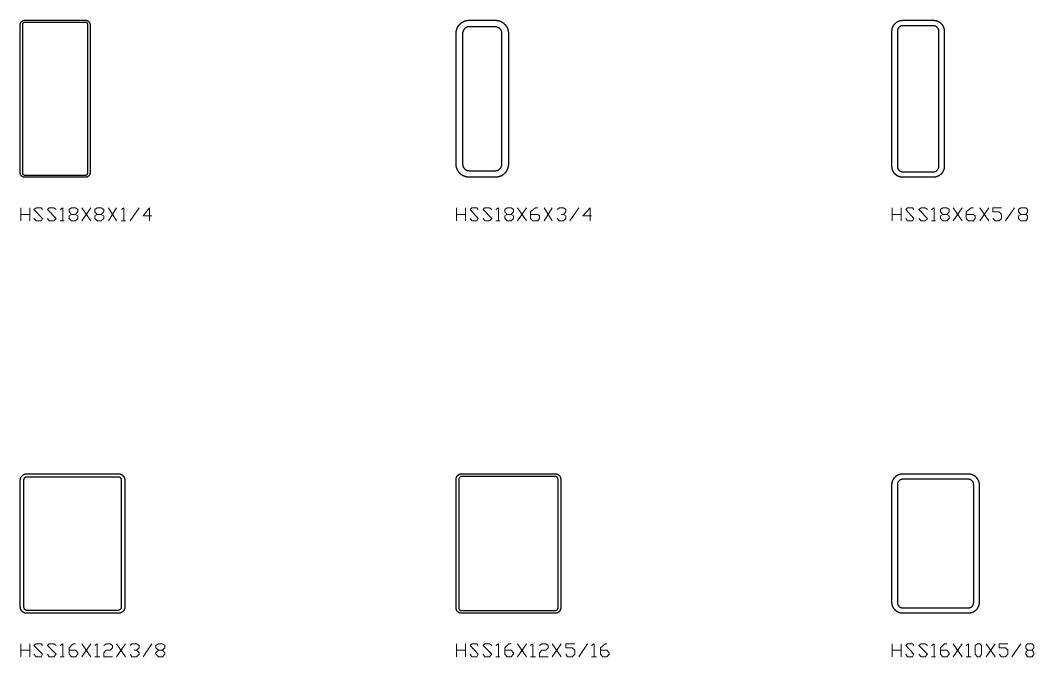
# Model space of a CAD drawing. Header units: inches. Extents: x 0 to 975, y -1305 to 34.
# Drawn here: x 350 to 466.3, y -355 to -282 of the extents above; entities that cross this region are included whole.
import ezdxf

# ---------------------------------------------------------------- set-up
doc = ezdxf.new("R2010")
doc.units = ezdxf.units.IN
doc.header["$MEASUREMENT"] = 0
doc.layers.add('AISC_STEEL', color=7, linetype='Continuous')

msp = doc.modelspace()

# ---------------------------------------------------------------- linework, layer by layer
at = {"color": 3, "lineweight": 0}
for p, q in [((350.07, -305), (350.07, -303.52)), ((350.07, -304.26), (351.08, -304.26)), ((351.08, -303.52), (351.08, -305)), ((357.08, -303.52), (358.09, -305)), ((357.08, -305), (358.09, -303.52)), ((360.12, -303.52), (361.04, -305)), ((360.12, -305), (361.04, -303.52)), ((362.61, -305), (363.63, -303.52)), ((400.05, -305), (400.05, -303.52)), ((400.05, -304.26), (401.07, -304.26)), ((401.07, -303.52), (401.07, -305)), ((407.06, -303.52), (408.07, -305)), ((407.06, -305), (408.07, -303.52)), ((410.1, -303.52), (411.03, -305)), ((410.1, -305), (411.03, -303.52)), ((413.05, -305), (414.07, -303.52)), ((450.03, -305), (450.03, -303.52)), ((450.03, -304.26), (451.05, -304.26)), ((451.05, -303.52), (451.05, -305)), ((457.04, -303.52), (458.06, -305)), ((457.04, -305), (458.06, -303.52)), ((460.09, -303.52), (461.1, -305)), ((460.09, -305), (461.1, -303.52)), ((463.04, -305), (464.05, -303.52)), ((354.59, -305), (355.05, -305)), ((361.6, -305), (362.06, -305)), ((404.57, -305), (405.03, -305)), ((454.55, -305), (455.01, -305)), ((350.07, -354.98), (350.07, -353.5)), ((350.07, -354.24), (351.08, -354.24)), ((351.08, -353.5), (351.08, -354.98)), ((357.08, -353.5), (358.09, -354.98)), ((357.08, -354.98), (358.09, -353.5)), ((361.04, -353.5), (362.06, -354.98)), ((361.04, -354.98), (362.06, -353.5)), ((364.09, -354.98), (365.1, -353.5)), ((400.05, -354.98), (400.05, -353.5)), ((400.05, -354.24), (401.07, -354.24)), ((401.07, -353.5), (401.07, -354.98)), ((407.06, -353.5), (408.07, -354.98)), ((407.06, -354.98), (408.07, -353.5)), ((411.03, -353.5), (412.04, -354.98)), ((411.03, -354.98), (412.04, -353.5)), ((414.07, -354.98), (415.08, -353.5)), ((450.03, -354.98), (450.03, -353.5)), ((450.03, -354.24), (451.05, -354.24)), ((451.05, -353.5), (451.05, -354.98)), ((457.04, -353.5), (458.06, -354.98)), ((457.04, -354.98), (458.06, -353.5)), ((460.82, -353.5), (461.84, -354.98)), ((460.82, -354.98), (461.84, -353.5)), ((463.77, -354.98), (464.79, -353.5)), ((354.59, -354.98), (355.05, -354.98)), ((358.55, -354.98), (359.11, -354.98)), ((404.57, -354.98), (405.03, -354.98)), ((408.54, -354.98), (409.09, -354.98)), ((415.54, -354.98), (416.1, -354.98)), ((454.55, -354.98), (455.01, -354.98)), ((458.52, -354.98), (459.07, -354.98)), ((459.81, -354.98), (459.81, -354.98))]:
    msp.add_line(p, q, dxfattribs=at)
for points in [[(351.55, -304.72), (351.82, -305), (352.38, -305), (352.56, -304.72), (351.55, -303.7), (351.82, -303.52), (352.38, -303.52), (352.56, -303.7)], [(353.11, -304.72), (353.3, -305), (353.85, -305), (354.13, -304.72), (353.11, -303.7), (353.3, -303.52), (353.85, -303.52), (354.13, -303.7)], [(354.59, -303.7), (354.87, -303.52), (354.87, -305)], [(356.34, -304.26), (356.62, -304.44), (356.62, -304.72), (356.34, -305), (355.88, -305), (355.6, -304.72), (355.6, -304.44), (355.88, -304.26), (356.34, -304.26), (356.62, -303.98), (356.62, -303.7), (356.34, -303.52), (355.88, -303.52), (355.6, -303.7), (355.6, -303.98), (355.88, -304.26)], [(359.29, -304.26), (359.57, -304.44), (359.57, -304.72), (359.29, -305), (358.83, -305), (358.55, -304.72), (358.55, -304.44), (358.83, -304.26), (359.29, -304.26), (359.57, -303.98), (359.57, -303.7), (359.29, -303.52), (358.83, -303.52), (358.55, -303.7), (358.55, -303.98), (358.83, -304.26)], [(361.6, -303.7), (361.87, -303.52), (361.87, -305)], [(365.1, -304.44), (364.09, -304.44), (364.83, -303.52), (364.83, -305)], [(401.62, -304.72), (401.8, -305), (402.36, -305), (402.54, -304.72), (401.62, -303.7), (401.8, -303.52), (402.36, -303.52), (402.54, -303.7)], [(403.1, -304.72), (403.28, -305), (403.83, -305), (404.11, -304.72), (403.1, -303.7), (403.28, -303.52), (403.83, -303.52), (404.11, -303.7)], [(404.57, -303.7), (404.85, -303.52), (404.85, -305)], [(406.32, -304.26), (406.6, -304.44), (406.6, -304.72), (406.32, -305), (405.86, -305), (405.58, -304.72), (405.58, -304.44), (405.86, -304.26), (406.32, -304.26), (406.6, -303.98), (406.6, -303.7), (406.32, -303.52), (405.86, -303.52), (405.58, -303.7), (405.58, -303.98), (405.86, -304.26)], [(408.54, -304.26), (409.37, -304.26), (409.55, -304.44), (409.55, -304.72), (409.37, -305), (408.81, -305), (408.54, -304.72), (408.54, -303.98), (409.09, -303.52), (409.37, -303.52)], [(411.58, -303.7), (411.86, -303.52), (412.32, -303.52), (412.59, -303.7), (412.59, -303.98), (412.32, -304.26), (412.04, -304.26)], [(412.32, -304.26), (412.59, -304.44), (412.59, -304.72), (412.32, -305), (411.86, -305), (411.58, -304.72)], [(415.54, -304.44), (414.53, -304.44), (415.36, -303.52), (415.36, -305)], [(451.6, -304.72), (451.79, -305), (452.34, -305), (452.52, -304.72), (451.6, -303.7), (451.79, -303.52), (452.34, -303.52), (452.52, -303.7)], [(453.08, -304.72), (453.35, -305), (453.81, -305), (454.09, -304.72), (453.08, -303.7), (453.35, -303.52), (453.81, -303.52), (454.09, -303.7)], [(454.55, -303.7), (454.83, -303.52), (454.83, -305)], [(456.3, -304.26), (456.58, -304.44), (456.58, -304.72), (456.3, -305), (455.84, -305), (455.57, -304.72), (455.57, -304.44), (455.84, -304.26), (456.3, -304.26), (456.58, -303.98), (456.58, -303.7), (456.3, -303.52), (455.84, -303.52), (455.57, -303.7), (455.57, -303.98), (455.84, -304.26)], [(458.52, -304.26), (459.35, -304.26), (459.53, -304.44), (459.53, -304.72), (459.35, -305), (458.79, -305), (458.52, -304.72), (458.52, -303.98), (459.07, -303.52), (459.35, -303.52)], [(461.56, -304.72), (461.84, -305), (462.3, -305), (462.57, -304.72), (462.57, -304.26), (462.3, -303.98), (461.56, -303.98), (461.56, -303.52), (462.57, -303.52)], [(465.34, -304.26), (465.53, -304.44), (465.53, -304.72), (465.34, -305), (464.79, -305), (464.51, -304.72), (464.51, -304.44), (464.79, -304.26), (465.34, -304.26), (465.53, -303.98), (465.53, -303.7), (465.34, -303.52), (464.79, -303.52), (464.51, -303.7), (464.51, -303.98), (464.79, -304.26)], [(351.55, -354.7), (351.82, -354.98), (352.38, -354.98), (352.56, -354.7), (351.55, -353.69), (351.82, -353.5), (352.38, -353.5), (352.56, -353.69)], [(353.11, -354.7), (353.3, -354.98), (353.85, -354.98), (354.13, -354.7), (353.11, -353.69), (353.3, -353.5), (353.85, -353.5), (354.13, -353.69)], [(354.59, -353.69), (354.87, -353.5), (354.87, -354.98)], [(355.6, -354.24), (356.34, -354.24), (356.62, -354.52), (356.62, -354.7), (356.34, -354.98), (355.88, -354.98), (355.6, -354.7), (355.6, -353.96), (356.06, -353.5), (356.34, -353.5)], [(358.55, -353.69), (358.83, -353.5), (358.83, -354.98)], [(359.57, -353.69), (359.85, -353.5), (360.31, -353.5), (360.58, -353.69), (360.58, -353.96), (360.31, -354.24), (359.85, -354.24), (359.57, -354.52), (359.57, -354.98), (360.58, -354.98)], [(362.61, -353.69), (362.8, -353.5), (363.35, -353.5), (363.63, -353.69), (363.63, -353.96), (363.35, -354.24), (363.07, -354.24)], [(363.35, -354.24), (363.63, -354.52), (363.63, -354.7), (363.35, -354.98), (362.8, -354.98), (362.61, -354.7)], [(366.3, -354.24), (366.58, -354.52), (366.58, -354.7), (366.3, -354.98), (365.84, -354.98), (365.56, -354.7), (365.56, -354.52), (365.84, -354.24), (366.3, -354.24), (366.58, -353.96), (366.58, -353.69), (366.3, -353.5), (365.84, -353.5), (365.56, -353.69), (365.56, -353.96), (365.84, -354.24)], [(401.62, -354.7), (401.8, -354.98), (402.36, -354.98), (402.54, -354.7), (401.62, -353.69), (401.8, -353.5), (402.36, -353.5), (402.54, -353.69)], [(403.1, -354.7), (403.28, -354.98), (403.83, -354.98), (404.11, -354.7), (403.1, -353.69), (403.28, -353.5), (403.83, -353.5), (404.11, -353.69)], [(404.57, -353.69), (404.85, -353.5), (404.85, -354.98)], [(405.58, -354.24), (406.32, -354.24), (406.6, -354.52), (406.6, -354.7), (406.32, -354.98), (405.86, -354.98), (405.58, -354.7), (405.58, -353.96), (406.05, -353.5), (406.32, -353.5)], [(408.54, -353.69), (408.81, -353.5), (408.81, -354.98)], [(409.55, -353.69), (409.83, -353.5), (410.29, -353.5), (410.56, -353.69), (410.56, -353.96), (410.29, -354.24), (409.83, -354.24), (409.55, -354.52), (409.55, -354.98), (410.56, -354.98)], [(412.59, -354.7), (412.78, -354.98), (413.33, -354.98), (413.61, -354.7), (413.61, -354.24), (413.33, -353.96), (412.59, -353.96), (412.59, -353.5), (413.61, -353.5)], [(415.54, -353.69), (415.82, -353.5), (415.82, -354.98)], [(416.56, -354.24), (417.3, -354.24), (417.57, -354.52), (417.57, -354.7), (417.3, -354.98), (416.84, -354.98), (416.56, -354.7), (416.56, -353.96), (417.11, -353.5), (417.3, -353.5)], [(451.6, -354.7), (451.79, -354.98), (452.34, -354.98), (452.52, -354.7), (451.6, -353.69), (451.79, -353.5), (452.34, -353.5), (452.52, -353.69)], [(453.08, -354.7), (453.35, -354.98), (453.81, -354.98), (454.09, -354.7), (453.08, -353.69), (453.35, -353.5), (453.81, -353.5), (454.09, -353.69)], [(454.55, -353.69), (454.83, -353.5), (454.83, -354.98)], [(455.57, -354.24), (456.3, -354.24), (456.58, -354.52), (456.58, -354.7), (456.3, -354.98), (455.84, -354.98), (455.57, -354.7), (455.57, -353.96), (456.03, -353.5), (456.3, -353.5)], [(458.52, -353.69), (458.79, -353.5), (458.79, -354.98)], [(462.3, -354.7), (462.57, -354.98), (463.04, -354.98), (463.31, -354.7), (463.31, -354.24), (463.04, -353.96), (462.3, -353.96), (462.3, -353.5), (463.31, -353.5)], [(466.08, -354.24), (466.26, -354.52), (466.26, -354.7), (466.08, -354.98), (465.53, -354.98), (465.34, -354.7), (465.34, -354.52), (465.53, -354.24), (466.08, -354.24), (466.26, -353.96), (466.26, -353.69), (466.08, -353.5), (465.53, -353.5), (465.34, -353.69), (465.34, -353.96), (465.53, -354.24)]]:
    msp.add_lwpolyline(points, dxfattribs=at)
msp.add_lwpolyline([(459.81, -354.98), (459.53, -354.7), (459.53, -353.69), (459.81, -353.5), (460.09, -353.5), (460.27, -353.69), (460.27, -354.7), (460.09, -354.98)], close=True, dxfattribs=at)
at = {"layer": 'AISC_STEEL'}
for points in [[(357.5, -282), (357.53, -282), (357.56, -282), (357.59, -282.01), (357.62, -282.01), (357.64, -282.02), (357.67, -282.03), (357.7, -282.04), (357.72, -282.05), (357.75, -282.07), (357.77, -282.08), (357.8, -282.1), (357.82, -282.12), (357.84, -282.14), (357.86, -282.16), (357.88, -282.18), (357.9, -282.2), (357.92, -282.23), (357.93, -282.25), (357.95, -282.28), (357.96, -282.3), (357.97, -282.33), (357.98, -282.36), (357.99, -282.38), (357.99, -282.41), (358, -282.44), (358, -282.47), (358, -282.5), (358, -299.5), (358, -299.53), (358, -299.56), (357.99, -299.59), (357.99, -299.62), (357.98, -299.64), (357.97, -299.67), (357.96, -299.7), (357.95, -299.72), (357.93, -299.75), (357.92, -299.77), (357.9, -299.8), (357.88, -299.82), (357.86, -299.84), (357.84, -299.86), (357.82, -299.88), (357.8, -299.9), (357.77, -299.92), (357.75, -299.93), (357.72, -299.95), (357.7, -299.96), (357.67, -299.97), (357.64, -299.98), (357.62, -299.99), (357.59, -299.99), (357.56, -300), (357.53, -300), (357.5, -300), (350.5, -300), (350.47, -300), (350.44, -300), (350.41, -299.99), (350.38, -299.99), (350.36, -299.98), (350.33, -299.97), (350.3, -299.96), (350.28, -299.95), (350.25, -299.93), (350.23, -299.92), (350.2, -299.9), (350.18, -299.88), (350.16, -299.86), (350.14, -299.84), (350.12, -299.82), (350.1, -299.8), (350.08, -299.77), (350.07, -299.75), (350.05, -299.72), (350.04, -299.7), (350.03, -299.67), (350.02, -299.64), (350.01, -299.62), (350.01, -299.59), (350, -299.56), (350, -299.53), (350, -299.5), (350, -282.5), (350, -282.47), (350, -282.44), (350.01, -282.41), (350.01, -282.38), (350.02, -282.36), (350.03, -282.33), (350.04, -282.3), (350.05, -282.28), (350.07, -282.25), (350.08, -282.23), (350.1, -282.2), (350.12, -282.18), (350.14, -282.16), (350.16, -282.14), (350.18, -282.12), (350.2, -282.1), (350.23, -282.08), (350.25, -282.07), (350.28, -282.05), (350.3, -282.04), (350.33, -282.03), (350.36, -282.02), (350.38, -282.01), (350.41, -282.01), (350.44, -282), (350.47, -282), (350.5, -282)], [(350.5, -282.25), (350.47, -282.25), (350.44, -282.26), (350.42, -282.26), (350.39, -282.27), (350.37, -282.29), (350.34, -282.3), (350.32, -282.32), (350.3, -282.34), (350.29, -282.37), (350.27, -282.39), (350.26, -282.42), (350.26, -282.44), (350.25, -282.47), (350.25, -282.5), (350.25, -299.5), (350.25, -299.53), (350.26, -299.56), (350.26, -299.58), (350.27, -299.61), (350.29, -299.63), (350.3, -299.66), (350.32, -299.68), (350.34, -299.7), (350.37, -299.71), (350.39, -299.73), (350.42, -299.74), (350.44, -299.74), (350.47, -299.75), (350.5, -299.75), (357.5, -299.75), (357.53, -299.75), (357.56, -299.74), (357.58, -299.74), (357.61, -299.73), (357.63, -299.71), (357.66, -299.7), (357.68, -299.68), (357.7, -299.66), (357.71, -299.63), (357.73, -299.61), (357.74, -299.58), (357.74, -299.56), (357.75, -299.53), (357.75, -299.5), (357.75, -282.5), (357.75, -282.47), (357.74, -282.44), (357.74, -282.42), (357.73, -282.39), (357.71, -282.37), (357.7, -282.34), (357.68, -282.32), (357.66, -282.3), (357.63, -282.29), (357.61, -282.27), (357.58, -282.26), (357.56, -282.26), (357.53, -282.25), (357.5, -282.25)], [(404.5, -282), (404.53, -282), (404.56, -282), (404.59, -282), (404.62, -282), (404.65, -282.01), (404.68, -282.01), (404.71, -282.01), (404.74, -282.02), (404.77, -282.02), (404.8, -282.03), (404.83, -282.04), (404.85, -282.04), (404.88, -282.05), (404.91, -282.06), (404.94, -282.07), (404.97, -282.08), (405, -282.08), (405.03, -282.1), (405.05, -282.11), (405.08, -282.12), (405.11, -282.13), (405.14, -282.14), (405.16, -282.15), (405.19, -282.17), (405.22, -282.18), (405.24, -282.2), (405.27, -282.21), (405.29, -282.23), (405.32, -282.24), (405.34, -282.26), (405.37, -282.28), (405.39, -282.29), (405.42, -282.31), (405.44, -282.33), (405.46, -282.35), (405.48, -282.37), (405.51, -282.39), (405.53, -282.41), (405.55, -282.43), (405.57, -282.45), (405.59, -282.47), (405.61, -282.49), (405.63, -282.52), (405.65, -282.54), (405.67, -282.56), (405.69, -282.58), (405.71, -282.61), (405.72, -282.63), (405.74, -282.66), (405.76, -282.68), (405.77, -282.71), (405.79, -282.73), (405.8, -282.76), (405.82, -282.78), (405.83, -282.81), (405.85, -282.84), (405.86, -282.86), (405.87, -282.89), (405.88, -282.92), (405.89, -282.95), (405.9, -282.97), (405.92, -283), (405.92, -283.03), (405.93, -283.06), (405.94, -283.09), (405.95, -283.12), (405.96, -283.15), (405.96, -283.17), (405.97, -283.2), (405.98, -283.23), (405.98, -283.26), (405.99, -283.29), (405.99, -283.32), (405.99, -283.35), (406, -283.38), (406, -283.41), (406, -283.44), (406, -283.47), (406, -283.5), (406, -298.5), (406, -298.53), (406, -298.56), (406, -298.59), (406, -298.62), (405.99, -298.65), (405.99, -298.68), (405.99, -298.71), (405.98, -298.74), (405.98, -298.77), (405.97, -298.8), (405.96, -298.83), (405.96, -298.85), (405.95, -298.88), (405.94, -298.91), (405.93, -298.94), (405.92, -298.97), (405.92, -299), (405.9, -299.03), (405.89, -299.05), (405.88, -299.08), (405.87, -299.11), (405.86, -299.14), (405.85, -299.16), (405.83, -299.19), (405.82, -299.22), (405.8, -299.24), (405.79, -299.27), (405.77, -299.29), (405.76, -299.32), (405.74, -299.34), (405.72, -299.37), (405.71, -299.39), (405.69, -299.42), (405.67, -299.44), (405.65, -299.46), (405.63, -299.48), (405.61, -299.51), (405.59, -299.53), (405.57, -299.55), (405.55, -299.57), (405.53, -299.59), (405.51, -299.61), (405.48, -299.63), (405.46, -299.65), (405.44, -299.67), (405.42, -299.69), (405.39, -299.71), (405.37, -299.72), (405.34, -299.74), (405.32, -299.76), (405.29, -299.77), (405.27, -299.79), (405.24, -299.8), (405.22, -299.82), (405.19, -299.83), (405.16, -299.85), (405.14, -299.86), (405.11, -299.87), (405.08, -299.88), (405.05, -299.89), (405.03, -299.9), (405, -299.92), (404.97, -299.92), (404.94, -299.93), (404.91, -299.94), (404.88, -299.95), (404.85, -299.96), (404.83, -299.96), (404.8, -299.97), (404.77, -299.98), (404.74, -299.98), (404.71, -299.99), (404.68, -299.99), (404.65, -299.99), (404.62, -300), (404.59, -300), (404.56, -300), (404.53, -300), (404.5, -300), (401.5, -300), (401.47, -300), (401.44, -300), (401.41, -300), (401.38, -300), (401.35, -299.99), (401.32, -299.99), (401.29, -299.99), (401.26, -299.98), (401.23, -299.98), (401.2, -299.97), (401.17, -299.96), (401.15, -299.96), (401.12, -299.95), (401.09, -299.94), (401.06, -299.93), (401.03, -299.92), (401, -299.92), (400.97, -299.9), (400.95, -299.89), (400.92, -299.88), (400.89, -299.87), (400.86, -299.86), (400.84, -299.85), (400.81, -299.83), (400.78, -299.82), (400.76, -299.8), (400.73, -299.79), (400.71, -299.77), (400.68, -299.76), (400.66, -299.74), (400.63, -299.72), (400.61, -299.71), (400.58, -299.69), (400.56, -299.67), (400.54, -299.65), (400.52, -299.63), (400.49, -299.61), (400.47, -299.59), (400.45, -299.57), (400.43, -299.55), (400.41, -299.53), (400.39, -299.51), (400.37, -299.48), (400.35, -299.46), (400.33, -299.44), (400.31, -299.42), (400.29, -299.39), (400.28, -299.37), (400.26, -299.34), (400.24, -299.32), (400.23, -299.29), (400.21, -299.27), (400.2, -299.24), (400.18, -299.22), (400.17, -299.19), (400.15, -299.16), (400.14, -299.14), (400.13, -299.11), (400.12, -299.08), (400.11, -299.05), (400.1, -299.03), (400.08, -299), (400.08, -298.97), (400.07, -298.94), (400.06, -298.91), (400.05, -298.88), (400.04, -298.85), (400.04, -298.83), (400.03, -298.8), (400.02, -298.77), (400.02, -298.74), (400.01, -298.71), (400.01, -298.68), (400.01, -298.65), (400, -298.62), (400, -298.59), (400, -298.56), (400, -298.53), (400, -298.5), (400, -283.5), (400, -283.47), (400, -283.44), (400, -283.41), (400, -283.38), (400.01, -283.35), (400.01, -283.32), (400.01, -283.29), (400.02, -283.26), (400.02, -283.23), (400.03, -283.2), (400.04, -283.17), (400.04, -283.15), (400.05, -283.12), (400.06, -283.09), (400.07, -283.06), (400.08, -283.03), (400.08, -283), (400.1, -282.97), (400.11, -282.95), (400.12, -282.92), (400.13, -282.89), (400.14, -282.86), (400.15, -282.84), (400.17, -282.81), (400.18, -282.78), (400.2, -282.76), (400.21, -282.73), (400.23, -282.71), (400.24, -282.68), (400.26, -282.66), (400.28, -282.63), (400.29, -282.61), (400.31, -282.58), (400.33, -282.56), (400.35, -282.54), (400.37, -282.52), (400.39, -282.49), (400.41, -282.47), (400.43, -282.45), (400.45, -282.43), (400.47, -282.41), (400.49, -282.39), (400.52, -282.37), (400.54, -282.35), (400.56, -282.33), (400.58, -282.31), (400.61, -282.29), (400.63, -282.28), (400.66, -282.26), (400.68, -282.24), (400.71, -282.23), (400.73, -282.21), (400.76, -282.2), (400.78, -282.18), (400.81, -282.17), (400.84, -282.15), (400.86, -282.14), (400.89, -282.13), (400.92, -282.12), (400.95, -282.11), (400.97, -282.1), (401, -282.08), (401.03, -282.08), (401.06, -282.07), (401.09, -282.06), (401.12, -282.05), (401.15, -282.04), (401.17, -282.04), (401.2, -282.03), (401.23, -282.02), (401.26, -282.02), (401.29, -282.01), (401.32, -282.01), (401.35, -282.01), (401.38, -282), (401.41, -282), (401.44, -282), (401.47, -282), (401.5, -282)], [(454.75, -282), (454.78, -282), (454.81, -282), (454.84, -282), (454.87, -282.01), (454.9, -282.01), (454.93, -282.01), (454.96, -282.02), (454.99, -282.02), (455.02, -282.03), (455.04, -282.04), (455.07, -282.04), (455.1, -282.05), (455.13, -282.06), (455.16, -282.07), (455.19, -282.08), (455.21, -282.09), (455.24, -282.1), (455.27, -282.11), (455.3, -282.13), (455.32, -282.14), (455.35, -282.15), (455.37, -282.17), (455.4, -282.18), (455.43, -282.2), (455.45, -282.21), (455.48, -282.23), (455.5, -282.25), (455.52, -282.27), (455.55, -282.29), (455.57, -282.31), (455.59, -282.33), (455.61, -282.35), (455.63, -282.37), (455.65, -282.39), (455.67, -282.41), (455.69, -282.43), (455.71, -282.45), (455.73, -282.48), (455.75, -282.5), (455.77, -282.52), (455.79, -282.55), (455.8, -282.57), (455.82, -282.6), (455.83, -282.62), (455.85, -282.65), (455.86, -282.68), (455.87, -282.7), (455.89, -282.73), (455.9, -282.76), (455.91, -282.79), (455.92, -282.81), (455.93, -282.84), (455.94, -282.87), (455.95, -282.9), (455.96, -282.93), (455.96, -282.96), (455.97, -282.98), (455.98, -283.01), (455.98, -283.04), (455.99, -283.07), (455.99, -283.1), (455.99, -283.13), (456, -283.16), (456, -283.19), (456, -283.22), (456, -283.25), (456, -298.75), (456, -298.78), (456, -298.81), (456, -298.84), (455.99, -298.87), (455.99, -298.9), (455.99, -298.93), (455.98, -298.96), (455.98, -298.99), (455.97, -299.02), (455.96, -299.04), (455.96, -299.07), (455.95, -299.1), (455.94, -299.13), (455.93, -299.16), (455.92, -299.19), (455.91, -299.21), (455.9, -299.24), (455.89, -299.27), (455.87, -299.3), (455.86, -299.32), (455.85, -299.35), (455.83, -299.38), (455.82, -299.4), (455.8, -299.43), (455.79, -299.45), (455.77, -299.48), (455.75, -299.5), (455.73, -299.52), (455.71, -299.55), (455.69, -299.57), (455.67, -299.59), (455.65, -299.61), (455.63, -299.63), (455.61, -299.65), (455.59, -299.67), (455.57, -299.69), (455.55, -299.71), (455.52, -299.73), (455.5, -299.75), (455.48, -299.77), (455.45, -299.79), (455.43, -299.8), (455.4, -299.82), (455.37, -299.83), (455.35, -299.85), (455.32, -299.86), (455.3, -299.87), (455.27, -299.89), (455.24, -299.9), (455.21, -299.91), (455.19, -299.92), (455.16, -299.93), (455.13, -299.94), (455.1, -299.95), (455.07, -299.96), (455.04, -299.96), (455.02, -299.97), (454.99, -299.98), (454.96, -299.98), (454.93, -299.99), (454.9, -299.99), (454.87, -299.99), (454.84, -300), (454.81, -300), (454.78, -300), (454.75, -300), (451.25, -300), (451.22, -300), (451.19, -300), (451.16, -300), (451.13, -299.99), (451.1, -299.99), (451.07, -299.99), (451.04, -299.98), (451.01, -299.98), (450.98, -299.97), (450.96, -299.96), (450.93, -299.96), (450.9, -299.95), (450.87, -299.94), (450.84, -299.93), (450.81, -299.92), (450.79, -299.91), (450.76, -299.9), (450.73, -299.89), (450.7, -299.87), (450.68, -299.86), (450.65, -299.85), (450.62, -299.83), (450.6, -299.82), (450.57, -299.8), (450.55, -299.79), (450.52, -299.77), (450.5, -299.75), (450.48, -299.73), (450.45, -299.71), (450.43, -299.69), (450.41, -299.67), (450.39, -299.65), (450.37, -299.63), (450.35, -299.61), (450.33, -299.59), (450.31, -299.57), (450.29, -299.55), (450.27, -299.52), (450.25, -299.5), (450.23, -299.48), (450.21, -299.45), (450.2, -299.43), (450.18, -299.4), (450.17, -299.38), (450.15, -299.35), (450.14, -299.32), (450.13, -299.3), (450.11, -299.27), (450.1, -299.24), (450.09, -299.21), (450.08, -299.19), (450.07, -299.16), (450.06, -299.13), (450.05, -299.1), (450.04, -299.07), (450.04, -299.04), (450.03, -299.02), (450.02, -298.99), (450.02, -298.96), (450.01, -298.93), (450.01, -298.9), (450.01, -298.87), (450, -298.84), (450, -298.81), (450, -298.78), (450, -298.75), (450, -283.25), (450, -283.22), (450, -283.19), (450, -283.16), (450.01, -283.13), (450.01, -283.1), (450.01, -283.07), (450.02, -283.04), (450.02, -283.01), (450.03, -282.98), (450.04, -282.96), (450.04, -282.93), (450.05, -282.9), (450.06, -282.87), (450.07, -282.84), (450.08, -282.81), (450.09, -282.79), (450.1, -282.76), (450.11, -282.73), (450.13, -282.7), (450.14, -282.68), (450.15, -282.65), (450.17, -282.62), (450.18, -282.6), (450.2, -282.57), (450.21, -282.55), (450.23, -282.52), (450.25, -282.5), (450.27, -282.48), (450.29, -282.45), (450.31, -282.43), (450.33, -282.41), (450.35, -282.39), (450.37, -282.37), (450.39, -282.35), (450.41, -282.33), (450.43, -282.31), (450.45, -282.29), (450.48, -282.27), (450.5, -282.25), (450.52, -282.23), (450.55, -282.21), (450.57, -282.2), (450.6, -282.18), (450.62, -282.17), (450.65, -282.15), (450.68, -282.14), (450.7, -282.13), (450.73, -282.11), (450.76, -282.1), (450.79, -282.09), (450.81, -282.08), (450.84, -282.07), (450.87, -282.06), (450.9, -282.05), (450.93, -282.04), (450.96, -282.04), (450.98, -282.03), (451.01, -282.02), (451.04, -282.02), (451.07, -282.01), (451.1, -282.01), (451.13, -282.01), (451.16, -282), (451.19, -282), (451.22, -282), (451.25, -282)], [(401.5, -282.75), (401.47, -282.75), (401.44, -282.75), (401.41, -282.76), (401.38, -282.76), (401.35, -282.76), (401.32, -282.77), (401.3, -282.78), (401.27, -282.79), (401.24, -282.8), (401.21, -282.81), (401.19, -282.82), (401.16, -282.83), (401.13, -282.85), (401.11, -282.86), (401.08, -282.88), (401.06, -282.89), (401.04, -282.91), (401.01, -282.93), (400.99, -282.95), (400.97, -282.97), (400.95, -282.99), (400.93, -283.01), (400.91, -283.04), (400.89, -283.06), (400.88, -283.08), (400.86, -283.11), (400.85, -283.13), (400.83, -283.16), (400.82, -283.19), (400.81, -283.21), (400.8, -283.24), (400.79, -283.27), (400.78, -283.3), (400.77, -283.32), (400.76, -283.35), (400.76, -283.38), (400.76, -283.41), (400.75, -283.44), (400.75, -283.47), (400.75, -283.5), (400.75, -298.5), (400.75, -298.53), (400.75, -298.56), (400.76, -298.59), (400.76, -298.62), (400.76, -298.65), (400.77, -298.68), (400.78, -298.7), (400.79, -298.73), (400.8, -298.76), (400.81, -298.79), (400.82, -298.81), (400.83, -298.84), (400.85, -298.87), (400.86, -298.89), (400.88, -298.92), (400.89, -298.94), (400.91, -298.96), (400.93, -298.99), (400.95, -299.01), (400.97, -299.03), (400.99, -299.05), (401.01, -299.07), (401.04, -299.09), (401.06, -299.11), (401.08, -299.12), (401.11, -299.14), (401.13, -299.15), (401.16, -299.17), (401.19, -299.18), (401.21, -299.19), (401.24, -299.2), (401.27, -299.21), (401.3, -299.22), (401.32, -299.23), (401.35, -299.24), (401.38, -299.24), (401.41, -299.24), (401.44, -299.25), (401.47, -299.25), (401.5, -299.25), (404.5, -299.25), (404.53, -299.25), (404.56, -299.25), (404.59, -299.24), (404.62, -299.24), (404.65, -299.24), (404.68, -299.23), (404.7, -299.22), (404.73, -299.21), (404.76, -299.2), (404.79, -299.19), (404.81, -299.18), (404.84, -299.17), (404.87, -299.15), (404.89, -299.14), (404.92, -299.12), (404.94, -299.11), (404.96, -299.09), (404.99, -299.07), (405.01, -299.05), (405.03, -299.03), (405.05, -299.01), (405.07, -298.99), (405.09, -298.96), (405.11, -298.94), (405.12, -298.92), (405.14, -298.89), (405.15, -298.87), (405.17, -298.84), (405.18, -298.81), (405.19, -298.79), (405.2, -298.76), (405.21, -298.73), (405.22, -298.7), (405.23, -298.68), (405.24, -298.65), (405.24, -298.62), (405.24, -298.59), (405.25, -298.56), (405.25, -298.53), (405.25, -298.5), (405.25, -283.5), (405.25, -283.47), (405.25, -283.44), (405.24, -283.41), (405.24, -283.38), (405.24, -283.35), (405.23, -283.32), (405.22, -283.3), (405.21, -283.27), (405.2, -283.24), (405.19, -283.21), (405.18, -283.19), (405.17, -283.16), (405.15, -283.13), (405.14, -283.11), (405.12, -283.08), (405.11, -283.06), (405.09, -283.04), (405.07, -283.01), (405.05, -282.99), (405.03, -282.97), (405.01, -282.95), (404.99, -282.93), (404.96, -282.91), (404.94, -282.89), (404.92, -282.88), (404.89, -282.86), (404.87, -282.85), (404.84, -282.83), (404.81, -282.82), (404.79, -282.81), (404.76, -282.8), (404.73, -282.79), (404.7, -282.78), (404.68, -282.77), (404.65, -282.76), (404.62, -282.76), (404.59, -282.76), (404.56, -282.75), (404.53, -282.75), (404.5, -282.75)], [(451.25, -282.62), (451.22, -282.63), (451.19, -282.63), (451.16, -282.63), (451.13, -282.64), (451.1, -282.64), (451.07, -282.65), (451.05, -282.66), (451.02, -282.67), (450.99, -282.68), (450.96, -282.69), (450.94, -282.71), (450.91, -282.72), (450.89, -282.74), (450.86, -282.76), (450.84, -282.78), (450.82, -282.8), (450.8, -282.82), (450.78, -282.84), (450.76, -282.86), (450.74, -282.89), (450.72, -282.91), (450.71, -282.94), (450.69, -282.96), (450.68, -282.99), (450.67, -283.02), (450.66, -283.05), (450.65, -283.07), (450.64, -283.1), (450.64, -283.13), (450.63, -283.16), (450.63, -283.19), (450.63, -283.22), (450.62, -283.25), (450.62, -298.75), (450.63, -298.78), (450.63, -298.81), (450.63, -298.84), (450.64, -298.87), (450.64, -298.9), (450.65, -298.93), (450.66, -298.95), (450.67, -298.98), (450.68, -299.01), (450.69, -299.04), (450.71, -299.06), (450.72, -299.09), (450.74, -299.11), (450.76, -299.14), (450.78, -299.16), (450.8, -299.18), (450.82, -299.2), (450.84, -299.22), (450.86, -299.24), (450.89, -299.26), (450.91, -299.28), (450.94, -299.29), (450.96, -299.31), (450.99, -299.32), (451.02, -299.33), (451.05, -299.34), (451.07, -299.35), (451.1, -299.36), (451.13, -299.36), (451.16, -299.37), (451.19, -299.37), (451.22, -299.37), (451.25, -299.38), (454.75, -299.38), (454.78, -299.37), (454.81, -299.37), (454.84, -299.37), (454.87, -299.36), (454.9, -299.36), (454.93, -299.35), (454.95, -299.34), (454.98, -299.33), (455.01, -299.32), (455.04, -299.31), (455.06, -299.29), (455.09, -299.28), (455.11, -299.26), (455.14, -299.24), (455.16, -299.22), (455.18, -299.2), (455.2, -299.18), (455.22, -299.16), (455.24, -299.14), (455.26, -299.11), (455.28, -299.09), (455.29, -299.06), (455.31, -299.04), (455.32, -299.01), (455.33, -298.98), (455.34, -298.95), (455.35, -298.93), (455.36, -298.9), (455.36, -298.87), (455.37, -298.84), (455.37, -298.81), (455.37, -298.78), (455.37, -298.75), (455.37, -283.25), (455.37, -283.22), (455.37, -283.19), (455.37, -283.16), (455.36, -283.13), (455.36, -283.1), (455.35, -283.07), (455.34, -283.05), (455.33, -283.02), (455.32, -282.99), (455.31, -282.96), (455.29, -282.94), (455.28, -282.91), (455.26, -282.89), (455.24, -282.86), (455.22, -282.84), (455.2, -282.82), (455.18, -282.8), (455.16, -282.78), (455.14, -282.76), (455.11, -282.74), (455.09, -282.72), (455.06, -282.71), (455.04, -282.69), (455.01, -282.68), (454.98, -282.67), (454.95, -282.66), (454.93, -282.65), (454.9, -282.64), (454.87, -282.64), (454.84, -282.63), (454.81, -282.63), (454.78, -282.63), (454.75, -282.62)], [(361.25, -334), (361.28, -334), (361.31, -334), (361.34, -334.01), (361.37, -334.01), (361.4, -334.01), (361.43, -334.02), (361.45, -334.03), (361.48, -334.04), (361.51, -334.05), (361.54, -334.06), (361.56, -334.07), (361.59, -334.08), (361.62, -334.1), (361.64, -334.11), (361.67, -334.13), (361.69, -334.14), (361.71, -334.16), (361.74, -334.18), (361.76, -334.2), (361.78, -334.22), (361.8, -334.24), (361.82, -334.26), (361.84, -334.29), (361.86, -334.31), (361.87, -334.33), (361.89, -334.36), (361.9, -334.38), (361.92, -334.41), (361.93, -334.44), (361.94, -334.46), (361.95, -334.49), (361.96, -334.52), (361.97, -334.55), (361.98, -334.57), (361.99, -334.6), (361.99, -334.63), (361.99, -334.66), (362, -334.69), (362, -334.72), (362, -334.75), (362, -349.25), (362, -349.28), (362, -349.31), (361.99, -349.34), (361.99, -349.37), (361.99, -349.4), (361.98, -349.43), (361.97, -349.45), (361.96, -349.48), (361.95, -349.51), (361.94, -349.54), (361.93, -349.56), (361.92, -349.59), (361.9, -349.62), (361.89, -349.64), (361.87, -349.67), (361.86, -349.69), (361.84, -349.71), (361.82, -349.74), (361.8, -349.76), (361.78, -349.78), (361.76, -349.8), (361.74, -349.82), (361.71, -349.84), (361.69, -349.86), (361.67, -349.87), (361.64, -349.89), (361.62, -349.9), (361.59, -349.92), (361.56, -349.93), (361.54, -349.94), (361.51, -349.95), (361.48, -349.96), (361.45, -349.97), (361.43, -349.98), (361.4, -349.99), (361.37, -349.99), (361.34, -349.99), (361.31, -350), (361.28, -350), (361.25, -350), (350.75, -350), (350.72, -350), (350.69, -350), (350.66, -349.99), (350.63, -349.99), (350.6, -349.99), (350.57, -349.98), (350.55, -349.97), (350.52, -349.96), (350.49, -349.95), (350.46, -349.94), (350.44, -349.93), (350.41, -349.92), (350.38, -349.9), (350.36, -349.89), (350.33, -349.87), (350.31, -349.86), (350.29, -349.84), (350.26, -349.82), (350.24, -349.8), (350.22, -349.78), (350.2, -349.76), (350.18, -349.74), (350.16, -349.71), (350.14, -349.69), (350.13, -349.67), (350.11, -349.64), (350.1, -349.62), (350.08, -349.59), (350.07, -349.56), (350.06, -349.54), (350.05, -349.51), (350.04, -349.48), (350.03, -349.45), (350.02, -349.43), (350.01, -349.4), (350.01, -349.37), (350.01, -349.34), (350, -349.31), (350, -349.28), (350, -349.25), (350, -334.75), (350, -334.72), (350, -334.69), (350.01, -334.66), (350.01, -334.63), (350.01, -334.6), (350.02, -334.57), (350.03, -334.55), (350.04, -334.52), (350.05, -334.49), (350.06, -334.46), (350.07, -334.44), (350.08, -334.41), (350.1, -334.38), (350.11, -334.36), (350.13, -334.33), (350.14, -334.31), (350.16, -334.29), (350.18, -334.26), (350.2, -334.24), (350.22, -334.22), (350.24, -334.2), (350.26, -334.18), (350.29, -334.16), (350.31, -334.14), (350.33, -334.13), (350.36, -334.11), (350.38, -334.1), (350.41, -334.08), (350.44, -334.07), (350.46, -334.06), (350.49, -334.05), (350.52, -334.04), (350.55, -334.03), (350.57, -334.02), (350.6, -334.01), (350.63, -334.01), (350.66, -334.01), (350.69, -334), (350.72, -334), (350.75, -334)], [(350.75, -334.38), (350.72, -334.38), (350.69, -334.38), (350.66, -334.39), (350.63, -334.39), (350.61, -334.4), (350.58, -334.42), (350.55, -334.43), (350.53, -334.45), (350.51, -334.46), (350.48, -334.48), (350.46, -334.51), (350.45, -334.53), (350.43, -334.55), (350.42, -334.58), (350.4, -334.61), (350.39, -334.63), (350.39, -334.66), (350.38, -334.69), (350.38, -334.72), (350.38, -334.75), (350.38, -349.25), (350.38, -349.28), (350.38, -349.31), (350.39, -349.34), (350.39, -349.37), (350.4, -349.39), (350.42, -349.42), (350.43, -349.45), (350.45, -349.47), (350.46, -349.49), (350.48, -349.52), (350.51, -349.54), (350.53, -349.55), (350.55, -349.57), (350.58, -349.58), (350.61, -349.6), (350.63, -349.61), (350.66, -349.61), (350.69, -349.62), (350.72, -349.62), (350.75, -349.62), (361.25, -349.62), (361.28, -349.62), (361.31, -349.62), (361.34, -349.61), (361.37, -349.61), (361.39, -349.6), (361.42, -349.58), (361.45, -349.57), (361.47, -349.55), (361.49, -349.54), (361.52, -349.52), (361.54, -349.49), (361.55, -349.47), (361.57, -349.45), (361.58, -349.42), (361.6, -349.39), (361.61, -349.37), (361.61, -349.34), (361.62, -349.31), (361.62, -349.28), (361.62, -349.25), (361.62, -334.75), (361.62, -334.72), (361.62, -334.69), (361.61, -334.66), (361.61, -334.63), (361.6, -334.61), (361.58, -334.58), (361.57, -334.55), (361.55, -334.53), (361.54, -334.51), (361.52, -334.48), (361.49, -334.46), (361.47, -334.45), (361.45, -334.43), (361.42, -334.42), (361.39, -334.4), (361.37, -334.39), (361.34, -334.39), (361.31, -334.38), (361.28, -334.38), (361.25, -334.38)], [(411.38, -334), (411.4, -334), (411.43, -334), (411.46, -334.01), (411.49, -334.01), (411.52, -334.02), (411.55, -334.03), (411.58, -334.03), (411.61, -334.04), (411.63, -334.06), (411.66, -334.07), (411.69, -334.08), (411.71, -334.1), (411.74, -334.12), (411.76, -334.13), (411.78, -334.15), (411.81, -334.17), (411.83, -334.19), (411.85, -334.22), (411.87, -334.24), (411.88, -334.26), (411.9, -334.29), (411.92, -334.31), (411.93, -334.34), (411.94, -334.37), (411.96, -334.39), (411.97, -334.42), (411.97, -334.45), (411.98, -334.48), (411.99, -334.51), (411.99, -334.54), (412, -334.57), (412, -334.6), (412, -334.62), (412, -349.38), (412, -349.4), (412, -349.43), (411.99, -349.46), (411.99, -349.49), (411.98, -349.52), (411.97, -349.55), (411.97, -349.58), (411.96, -349.61), (411.94, -349.63), (411.93, -349.66), (411.92, -349.69), (411.9, -349.71), (411.88, -349.74), (411.87, -349.76), (411.85, -349.78), (411.83, -349.81), (411.81, -349.83), (411.78, -349.85), (411.76, -349.87), (411.74, -349.88), (411.71, -349.9), (411.69, -349.92), (411.66, -349.93), (411.63, -349.94), (411.61, -349.96), (411.58, -349.97), (411.55, -349.97), (411.52, -349.98), (411.49, -349.99), (411.46, -349.99), (411.43, -350), (411.4, -350), (411.38, -350), (400.62, -350), (400.6, -350), (400.57, -350), (400.54, -349.99), (400.51, -349.99), (400.48, -349.98), (400.45, -349.97), (400.42, -349.97), (400.39, -349.96), (400.37, -349.94), (400.34, -349.93), (400.31, -349.92), (400.29, -349.9), (400.26, -349.88), (400.24, -349.87), (400.22, -349.85), (400.19, -349.83), (400.17, -349.81), (400.15, -349.78), (400.13, -349.76), (400.12, -349.74), (400.1, -349.71), (400.08, -349.69), (400.07, -349.66), (400.06, -349.63), (400.04, -349.61), (400.03, -349.58), (400.03, -349.55), (400.02, -349.52), (400.01, -349.49), (400.01, -349.46), (400, -349.43), (400, -349.4), (400, -349.38), (400, -334.62), (400, -334.6), (400, -334.57), (400.01, -334.54), (400.01, -334.51), (400.02, -334.48), (400.03, -334.45), (400.03, -334.42), (400.04, -334.39), (400.06, -334.37), (400.07, -334.34), (400.08, -334.31), (400.1, -334.29), (400.12, -334.26), (400.13, -334.24), (400.15, -334.22), (400.17, -334.19), (400.19, -334.17), (400.22, -334.15), (400.24, -334.13), (400.26, -334.12), (400.29, -334.1), (400.31, -334.08), (400.34, -334.07), (400.37, -334.06), (400.39, -334.04), (400.42, -334.03), (400.45, -334.03), (400.48, -334.02), (400.51, -334.01), (400.54, -334.01), (400.57, -334), (400.6, -334), (400.62, -334)], [(400.62, -334.31), (400.6, -334.31), (400.57, -334.32), (400.54, -334.32), (400.51, -334.33), (400.49, -334.35), (400.46, -334.36), (400.44, -334.38), (400.41, -334.39), (400.39, -334.41), (400.38, -334.44), (400.36, -334.46), (400.35, -334.49), (400.33, -334.51), (400.32, -334.54), (400.32, -334.57), (400.31, -334.6), (400.31, -334.62), (400.31, -349.38), (400.31, -349.4), (400.32, -349.43), (400.32, -349.46), (400.33, -349.49), (400.35, -349.51), (400.36, -349.54), (400.38, -349.56), (400.39, -349.59), (400.41, -349.61), (400.44, -349.62), (400.46, -349.64), (400.49, -349.65), (400.51, -349.67), (400.54, -349.68), (400.57, -349.68), (400.6, -349.69), (400.62, -349.69), (411.38, -349.69), (411.4, -349.69), (411.43, -349.68), (411.46, -349.68), (411.49, -349.67), (411.51, -349.65), (411.54, -349.64), (411.56, -349.62), (411.59, -349.61), (411.61, -349.59), (411.62, -349.56), (411.64, -349.54), (411.65, -349.51), (411.67, -349.49), (411.68, -349.46), (411.68, -349.43), (411.69, -349.4), (411.69, -349.38), (411.69, -334.62), (411.69, -334.6), (411.68, -334.57), (411.68, -334.54), (411.67, -334.51), (411.65, -334.49), (411.64, -334.46), (411.62, -334.44), (411.61, -334.41), (411.59, -334.39), (411.56, -334.38), (411.54, -334.36), (411.51, -334.35), (411.49, -334.33), (411.46, -334.32), (411.43, -334.32), (411.4, -334.31), (411.38, -334.31)], [(458.75, -334), (458.78, -334), (458.81, -334), (458.84, -334), (458.87, -334.01), (458.9, -334.01), (458.93, -334.01), (458.96, -334.02), (458.99, -334.02), (459.02, -334.03), (459.04, -334.04), (459.07, -334.04), (459.1, -334.05), (459.13, -334.06), (459.16, -334.07), (459.19, -334.08), (459.21, -334.09), (459.24, -334.1), (459.27, -334.11), (459.3, -334.13), (459.32, -334.14), (459.35, -334.15), (459.38, -334.17), (459.4, -334.18), (459.43, -334.2), (459.45, -334.21), (459.48, -334.23), (459.5, -334.25), (459.52, -334.27), (459.55, -334.29), (459.57, -334.31), (459.59, -334.33), (459.61, -334.35), (459.63, -334.37), (459.65, -334.39), (459.67, -334.41), (459.69, -334.43), (459.71, -334.45), (459.73, -334.48), (459.75, -334.5), (459.77, -334.52), (459.79, -334.55), (459.8, -334.57), (459.82, -334.6), (459.83, -334.62), (459.85, -334.65), (459.86, -334.68), (459.87, -334.7), (459.89, -334.73), (459.9, -334.76), (459.91, -334.79), (459.92, -334.81), (459.93, -334.84), (459.94, -334.87), (459.95, -334.9), (459.96, -334.93), (459.96, -334.96), (459.97, -334.98), (459.98, -335.01), (459.98, -335.04), (459.99, -335.07), (459.99, -335.1), (459.99, -335.13), (460, -335.16), (460, -335.19), (460, -335.22), (460, -335.25), (460, -348.75), (460, -348.78), (460, -348.81), (460, -348.84), (459.99, -348.87), (459.99, -348.9), (459.99, -348.93), (459.98, -348.96), (459.98, -348.99), (459.97, -349.02), (459.96, -349.04), (459.96, -349.07), (459.95, -349.1), (459.94, -349.13), (459.93, -349.16), (459.92, -349.19), (459.91, -349.21), (459.9, -349.24), (459.89, -349.27), (459.87, -349.3), (459.86, -349.32), (459.85, -349.35), (459.83, -349.38), (459.82, -349.4), (459.8, -349.43), (459.79, -349.45), (459.77, -349.48), (459.75, -349.5), (459.73, -349.52), (459.71, -349.55), (459.69, -349.57), (459.67, -349.59), (459.65, -349.61), (459.63, -349.63), (459.61, -349.65), (459.59, -349.67), (459.57, -349.69), (459.55, -349.71), (459.52, -349.73), (459.5, -349.75), (459.48, -349.77), (459.45, -349.79), (459.43, -349.8), (459.4, -349.82), (459.38, -349.83), (459.35, -349.85), (459.32, -349.86), (459.3, -349.87), (459.27, -349.89), (459.24, -349.9), (459.21, -349.91), (459.19, -349.92), (459.16, -349.93), (459.13, -349.94), (459.1, -349.95), (459.07, -349.96), (459.04, -349.96), (459.02, -349.97), (458.99, -349.98), (458.96, -349.98), (458.93, -349.99), (458.9, -349.99), (458.87, -349.99), (458.84, -350), (458.81, -350), (458.78, -350), (458.75, -350), (451.25, -350), (451.22, -350), (451.19, -350), (451.16, -350), (451.13, -349.99), (451.1, -349.99), (451.07, -349.99), (451.04, -349.98), (451.01, -349.98), (450.98, -349.97), (450.96, -349.96), (450.93, -349.96), (450.9, -349.95), (450.87, -349.94), (450.84, -349.93), (450.81, -349.92), (450.79, -349.91), (450.76, -349.9), (450.73, -349.89), (450.7, -349.87), (450.68, -349.86), (450.65, -349.85), (450.62, -349.83), (450.6, -349.82), (450.57, -349.8), (450.55, -349.79), (450.52, -349.77), (450.5, -349.75), (450.48, -349.73), (450.45, -349.71), (450.43, -349.69), (450.41, -349.67), (450.39, -349.65), (450.37, -349.63), (450.35, -349.61), (450.33, -349.59), (450.31, -349.57), (450.29, -349.55), (450.27, -349.52), (450.25, -349.5), (450.23, -349.48), (450.21, -349.45), (450.2, -349.43), (450.18, -349.4), (450.17, -349.38), (450.15, -349.35), (450.14, -349.32), (450.13, -349.3), (450.11, -349.27), (450.1, -349.24), (450.09, -349.21), (450.08, -349.19), (450.07, -349.16), (450.06, -349.13), (450.05, -349.1), (450.04, -349.07), (450.04, -349.04), (450.03, -349.02), (450.02, -348.99), (450.02, -348.96), (450.01, -348.93), (450.01, -348.9), (450.01, -348.87), (450, -348.84), (450, -348.81), (450, -348.78), (450, -348.75), (450, -335.25), (450, -335.22), (450, -335.19), (450, -335.16), (450.01, -335.13), (450.01, -335.1), (450.01, -335.07), (450.02, -335.04), (450.02, -335.01), (450.03, -334.98), (450.04, -334.96), (450.04, -334.93), (450.05, -334.9), (450.06, -334.87), (450.07, -334.84), (450.08, -334.81), (450.09, -334.79), (450.1, -334.76), (450.11, -334.73), (450.13, -334.7), (450.14, -334.68), (450.15, -334.65), (450.17, -334.62), (450.18, -334.6), (450.2, -334.57), (450.21, -334.55), (450.23, -334.52), (450.25, -334.5), (450.27, -334.48), (450.29, -334.45), (450.31, -334.43), (450.33, -334.41), (450.35, -334.39), (450.37, -334.37), (450.39, -334.35), (450.41, -334.33), (450.43, -334.31), (450.45, -334.29), (450.48, -334.27), (450.5, -334.25), (450.52, -334.23), (450.55, -334.21), (450.57, -334.2), (450.6, -334.18), (450.62, -334.17), (450.65, -334.15), (450.68, -334.14), (450.7, -334.13), (450.73, -334.11), (450.76, -334.1), (450.79, -334.09), (450.81, -334.08), (450.84, -334.07), (450.87, -334.06), (450.9, -334.05), (450.93, -334.04), (450.96, -334.04), (450.98, -334.03), (451.01, -334.02), (451.04, -334.02), (451.07, -334.01), (451.1, -334.01), (451.13, -334.01), (451.16, -334), (451.19, -334), (451.22, -334), (451.25, -334)], [(451.25, -334.62), (451.22, -334.63), (451.19, -334.63), (451.16, -334.63), (451.13, -334.64), (451.1, -334.64), (451.07, -334.65), (451.05, -334.66), (451.02, -334.67), (450.99, -334.68), (450.96, -334.69), (450.94, -334.71), (450.91, -334.72), (450.89, -334.74), (450.86, -334.76), (450.84, -334.78), (450.82, -334.8), (450.8, -334.82), (450.78, -334.84), (450.76, -334.86), (450.74, -334.89), (450.72, -334.91), (450.71, -334.94), (450.69, -334.96), (450.68, -334.99), (450.67, -335.02), (450.66, -335.05), (450.65, -335.07), (450.64, -335.1), (450.64, -335.13), (450.63, -335.16), (450.63, -335.19), (450.63, -335.22), (450.62, -335.25), (450.62, -348.75), (450.63, -348.78), (450.63, -348.81), (450.63, -348.84), (450.64, -348.87), (450.64, -348.9), (450.65, -348.93), (450.66, -348.95), (450.67, -348.98), (450.68, -349.01), (450.69, -349.04), (450.71, -349.06), (450.72, -349.09), (450.74, -349.11), (450.76, -349.14), (450.78, -349.16), (450.8, -349.18), (450.82, -349.2), (450.84, -349.22), (450.86, -349.24), (450.89, -349.26), (450.91, -349.28), (450.94, -349.29), (450.96, -349.31), (450.99, -349.32), (451.02, -349.33), (451.05, -349.34), (451.07, -349.35), (451.1, -349.36), (451.13, -349.36), (451.16, -349.37), (451.19, -349.37), (451.22, -349.37), (451.25, -349.38), (458.75, -349.38), (458.78, -349.37), (458.81, -349.37), (458.84, -349.37), (458.87, -349.36), (458.9, -349.36), (458.93, -349.35), (458.95, -349.34), (458.98, -349.33), (459.01, -349.32), (459.04, -349.31), (459.06, -349.29), (459.09, -349.28), (459.11, -349.26), (459.14, -349.24), (459.16, -349.22), (459.18, -349.2), (459.2, -349.18), (459.22, -349.16), (459.24, -349.14), (459.26, -349.11), (459.28, -349.09), (459.29, -349.06), (459.31, -349.04), (459.32, -349.01), (459.33, -348.98), (459.34, -348.95), (459.35, -348.93), (459.36, -348.9), (459.36, -348.87), (459.37, -348.84), (459.37, -348.81), (459.37, -348.78), (459.38, -348.75), (459.38, -335.25), (459.37, -335.22), (459.37, -335.19), (459.37, -335.16), (459.36, -335.13), (459.36, -335.1), (459.35, -335.07), (459.34, -335.05), (459.33, -335.02), (459.32, -334.99), (459.31, -334.96), (459.29, -334.94), (459.28, -334.91), (459.26, -334.89), (459.24, -334.86), (459.22, -334.84), (459.2, -334.82), (459.18, -334.8), (459.16, -334.78), (459.14, -334.76), (459.11, -334.74), (459.09, -334.72), (459.06, -334.71), (459.04, -334.69), (459.01, -334.68), (458.98, -334.67), (458.95, -334.66), (458.93, -334.65), (458.9, -334.64), (458.87, -334.64), (458.84, -334.63), (458.81, -334.63), (458.78, -334.63), (458.75, -334.62)]]:
    msp.add_lwpolyline(points, close=True, dxfattribs=at)

doc.saveas('drawing.dxf')
